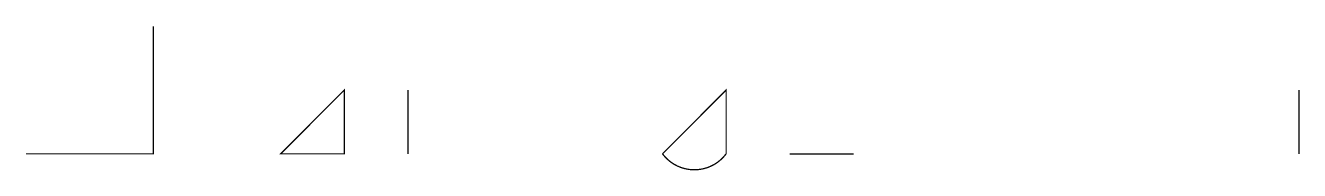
# Model space of a CAD drawing. Header units: millimetres. Extents: x 0 to 100, y -1 to 10.
import ezdxf

# ---------------------------------------------------------------- set-up
doc = ezdxf.new("R2010")
doc.units = ezdxf.units.MM
doc.linetypes.add('DASHED', pattern=[0.75, 0.5, -0.25])
for name, color, linetype, lineweight in [('Aansluiting LS K02', 52, 'DASHED', 0), ('Aansluiting LS K03', 5, 'DASHED', 0), ('Aansluiting LS K10', 1, 'DASHED', 0)]:
    doc.layers.add(name, color=color, linetype=linetype, lineweight=lineweight)
doc.layers.add('Aansluiting LS K04', color=3, linetype='DASHED', lineweight=0, true_color=0x00f000)

msp = doc.modelspace()

# ---------------------------------------------------------------- linework, layer by layer
at = {"color": 2, "ltscale": 7}
msp.add_line((60, 0), (65, 0), dxfattribs=at)
at = {"layer": 'Aansluiting LS K02', "linetype": 'DASHED', "ltscale": 0.0035, "const_width": 0.1, "flags": 128}
msp.add_lwpolyline([(100, 0), (100, 5)], dxfattribs=at)
at = {"layer": 'Aansluiting LS K03', "linetype": 'DASHED', "ltscale": 0.0035, "const_width": 0.1, "flags": 128}
msp.add_lwpolyline([(20, 0), (25, 0), (25, 5)], close=True, dxfattribs=at)
at = {"layer": 'Aansluiting LS K04', "linetype": 'DASHED', "ltscale": 0.0035, "const_width": 0.1, "flags": 128}
msp.add_lwpolyline([(30, 0), (30, 5)], dxfattribs=at)
at = {"layer": 'Aansluiting LS K10', "linetype": 'DASHED', "ltscale": 0.0035, "const_width": 0.1, "flags": 128}
msp.add_lwpolyline([(0, 0), (10, 0), (10, 10)], dxfattribs=at)
msp.add_lwpolyline([(50, 0, 0.5), (55, 0), (55, 5)], format="xyb", close=True, dxfattribs=at)

doc.saveas('drawing.dxf')
